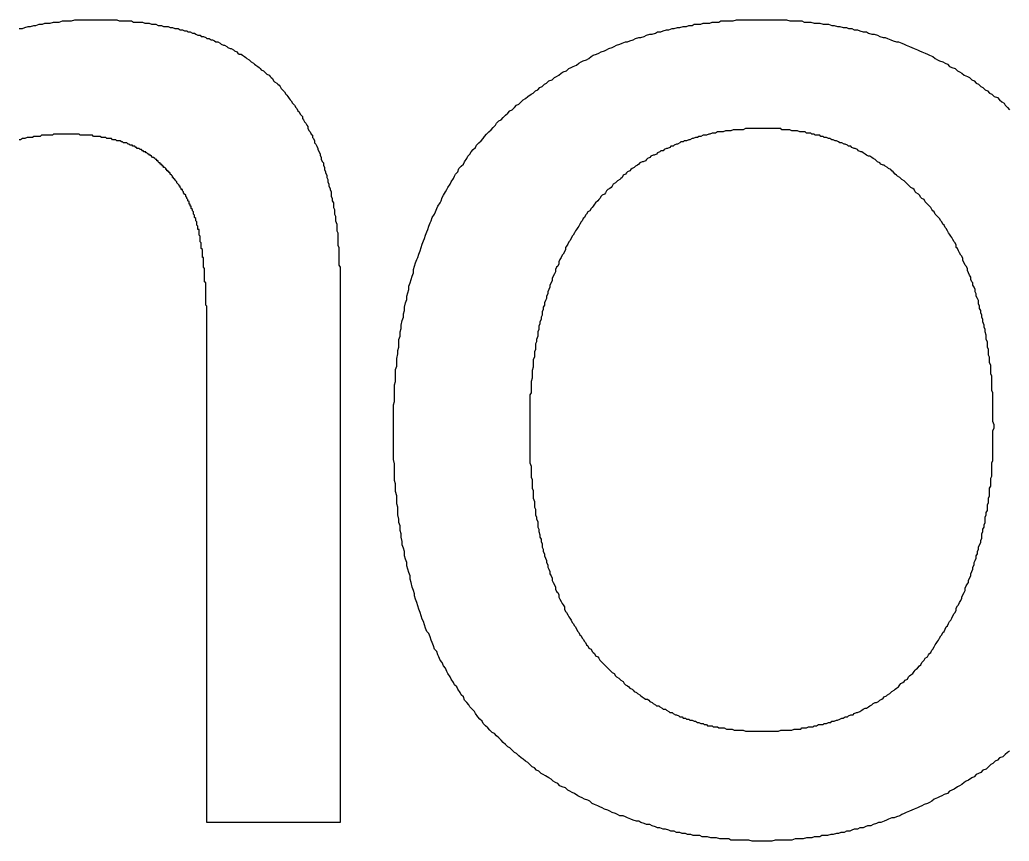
# Model space of a CAD drawing. Extents: x 6 to 282, y -60 to 50.
# Drawn here: x 122.49 to 168.27, y -59.9 to -21.88 of the extents above; entities that cross this region are included whole.
import ezdxf

# ---------------------------------------------------------------- set-up
doc = ezdxf.new("R2010")
doc.units = 0

msp = doc.modelspace()

# ---------------------------------------------------------------- linework, layer by layer
at = {"layer": 'Layer 0', "color": 1}
for points in [[(122.461891, -22.293818), (122.615997, -22.293818), (122.718735, -22.242449), (122.872841, -22.191082), (122.975578, -22.191082), (123.129684, -22.139713), (123.232414, -22.139713), (123.38652, -22.088345), (123.540627, -22.088345), (123.643364, -22.036976), (123.79747, -22.036976), (123.900208, -22.036976), (124.054306, -21.985609), (124.208412, -21.985609), (124.31115, -21.985609), (124.465256, -21.93424), (124.619362, -21.93424), (124.722099, -21.93424), (124.876198, -21.93424), (125.030304, -21.882872), (125.133041, -21.882872), (125.287148, -21.882872), (125.441254, -21.882872), (125.543991, -21.882872), (125.69809, -21.882872), (125.852196, -21.882872), (125.954933, -21.882872), (126.109039, -21.882872), (126.211777, -21.882872), (126.314514, -21.882872), (126.417252, -21.882872), (126.519981, -21.882872), (126.674088, -21.882872), (126.776825, -21.882872), (126.879562, -21.882872), (126.9823, -21.882872), (127.085037, -21.93424), (127.187775, -21.93424), (127.290512, -21.93424), (127.393242, -21.93424), (127.547348, -21.93424), (127.650085, -21.93424), (127.752823, -21.985609), (127.85556, -21.985609), (127.958298, -21.985609), (128.061035, -21.985609), (128.163773, -21.985609), (128.26651, -22.036976), (128.369247, -22.036976), (128.471985, -22.036976), (128.574722, -22.088345), (128.677444, -22.088345), (128.780182, -22.088345), (128.882919, -22.139713), (128.985657, -22.139713), (129.037033, -22.139713), (129.139771, -22.191082), (129.242508, -22.191082), (129.345245, -22.191082), (129.447968, -22.242449), (129.550705, -22.242449), (129.653442, -22.293818), (129.75618, -22.293818), (129.807556, -22.293818), (129.910294, -22.345186), (130.013031, -22.345186), (130.115768, -22.396555), (130.218506, -22.396555), (130.269867, -22.447922), (130.372604, -22.447922), (130.475342, -22.49929), (130.578079, -22.49929), (130.62944, -22.550659), (130.732178, -22.602028), (130.834915, -22.602028), (130.886292, -22.653395), (130.989029, -22.653395), (131.091751, -22.704763), (131.143127, -22.756132), (131.245865, -22.756132), (131.348602, -22.807501), (131.399963, -22.807501), (131.502701, -22.858868), (131.554077, -22.910236), (131.656815, -22.910236), (131.759552, -22.961605), (131.810913, -23.012974), (131.913651, -23.064342), (131.965012, -23.064342), (132.067749, -23.115709), (132.119125, -23.167078), (132.221863, -23.218447), (132.273224, -23.218447), (132.375961, -23.269815), (132.427338, -23.321182), (132.530075, -23.372551), (132.581436, -23.42392), (132.632813, -23.475288), (132.73555, -23.475288), (132.786911, -23.526655), (132.889648, -23.578024), (132.94101, -23.629393), (132.992386, -23.680761), (133.095123, -23.732128), (133.146484, -23.783497), (133.197861, -23.834866), (133.300598, -23.886234), (133.351959, -23.937601), (133.403336, -23.98897), (133.506073, -24.040339), (133.557434, -24.091707), (133.608795, -24.143074), (133.660172, -24.194443), (133.762909, -24.245811), (133.81427, -24.29718), (133.865646, -24.348547), (133.917007, -24.399916), (134.019745, -24.451284), (134.071121, -24.502653), (134.122482, -24.55402), (134.173859, -24.605389), (134.22522, -24.708126), (134.276596, -24.759493), (134.379333, -24.810862), (134.430695, -24.86223), (134.482056, -24.913599), (134.533432, -24.964966), (134.584793, -25.067703), (134.636169, -25.119072), (134.687531, -25.170439), (134.738907, -25.221807), (134.790268, -25.324545), (134.841644, -25.375912), (134.893005, -25.42728), (134.944382, -25.530018), (134.995743, -25.581385), (135.047119, -25.632753), (135.09848, -25.735491), (135.149857, -25.786858), (135.201218, -25.838226), (135.252594, -25.940964), (135.303955, -25.992331), (135.355316, -26.095068), (135.406693, -26.146437), (135.458054, -26.249172), (135.50943, -26.300541), (135.560791, -26.35191), (135.560791, -26.454645), (135.612167, -26.506014), (135.663528, -26.608751), (135.714905, -26.660118), (135.766266, -26.762856), (135.817642, -26.814224), (135.817642, -26.91696), (135.869003, -27.019697), (135.92038, -27.071064), (135.971741, -27.173801), (136.023117, -27.22517), (136.023117, -27.327906), (136.074478, -27.379274), (136.125839, -27.48201), (136.125839, -27.584747), (136.177216, -27.636116), (136.228577, -27.738852), (136.279953, -27.841589), (136.279953, -27.892956), (136.331314, -27.995693), (136.38269, -28.098429), (136.38269, -28.149797), (136.434052, -28.252535), (136.434052, -28.35527), (136.485428, -28.458008), (136.536789, -28.509375), (136.536789, -28.612112), (136.588165, -28.714848), (136.588165, -28.817585), (136.639526, -28.920321), (136.639526, -28.971689), (136.690903, -29.074427), (136.690903, -29.177162), (136.742264, -29.2799), (136.742264, -29.382635), (136.79364, -29.485373), (136.79364, -29.588108), (136.845001, -29.690845), (136.845001, -29.742214), (136.896378, -29.84495), (136.896378, -29.947687), (136.896378, -30.050423), (136.947739, -30.15316), (136.947739, -30.255896), (136.9991, -30.358633), (136.9991, -30.461369), (136.9991, -30.564106), (137.050476, -30.666842), (137.050476, -30.769579), (137.050476, -30.872314), (137.101837, -30.975052), (137.101837, -31.077787), (137.101837, -31.180525), (137.153214, -31.334629), (137.153214, -31.437365), (137.153214, -31.540102), (137.153214, -31.642838), (137.204575, -31.745575), (137.204575, -31.84831), (137.204575, -31.951048), (137.204575, -32.053783), (137.204575, -32.20789), (137.204575, -32.310627), (137.255951, -32.413361), (137.255951, -32.516098), (137.255951, -32.618835), (137.255951, -32.772938), (137.255951, -32.875675), (137.255951, -32.978413), (137.255951, -33.132519), (137.255951, -33.235252), (137.307312, -33.33799), (137.307312, -33.440727), (137.307312, -33.594833), (137.307312, -33.697567), (137.307312, -33.800304), (137.307312, -33.954411), (137.307312, -59.022114)], [(168.282364, -55.734543), (168.179626, -55.785912), (168.076889, -55.888649), (167.974152, -55.991386), (167.820053, -56.042755), (167.717316, -56.145493), (167.614578, -56.196857), (167.511841, -56.299595), (167.409103, -56.350964), (167.306366, -56.453701), (167.203629, -56.556438), (167.04953, -56.607803), (166.946793, -56.710541), (166.844055, -56.761909), (166.741318, -56.813278), (166.63858, -56.916016), (166.535843, -56.967384), (166.381744, -57.070118), (166.279007, -57.121487), (166.17627, -57.172855), (166.073532, -57.275593), (165.970795, -57.326962), (165.868057, -57.37833), (165.713959, -57.481064), (165.611221, -57.532433), (165.508484, -57.583801), (165.405746, -57.686539), (165.251648, -57.737907), (165.148911, -57.789276), (165.046173, -57.840641), (164.943436, -57.89201), (164.789322, -57.943378), (164.686584, -58.046116), (164.583847, -58.097485), (164.481125, -58.148853), (164.327011, -58.200222), (164.224274, -58.251587), (164.121536, -58.302956), (164.018799, -58.354324), (163.8647, -58.405693), (163.761963, -58.457062), (163.659225, -58.50843), (163.505127, -58.559799), (163.40239, -58.611168), (163.299652, -58.662533), (163.196915, -58.713902), (163.042801, -58.76527), (162.940063, -58.816639), (162.837326, -58.816639), (162.683228, -58.868008), (162.58049, -58.919376), (162.477753, -58.970745), (162.323654, -59.022114), (162.220917, -59.022114), (162.118179, -59.073479), (161.964081, -59.124847), (161.861343, -59.176216), (161.70723, -59.176216), (161.604492, -59.227585), (161.501755, -59.278954), (161.347656, -59.278954), (161.244919, -59.330322), (161.09082, -59.330322), (160.988083, -59.381691), (160.885345, -59.43306), (160.731232, -59.43306), (160.628494, -59.484428), (160.474396, -59.484428), (160.371658, -59.535793), (160.268921, -59.535793), (160.114822, -59.587162), (160.012085, -59.587162), (159.857971, -59.638531), (159.755234, -59.638531), (159.601135, -59.638531), (159.498398, -59.689899), (159.344299, -59.689899), (159.241562, -59.689899), (159.138824, -59.741268), (158.984711, -59.741268), (158.881973, -59.741268), (158.727875, -59.792637), (158.625137, -59.792637), (158.471039, -59.792637), (158.368301, -59.792637), (158.214188, -59.844006), (158.11145, -59.844006), (157.957352, -59.844006), (157.854614, -59.844006), (157.700516, -59.844006), (157.597778, -59.844006), (157.443665, -59.844006), (157.289566, -59.895374), (157.186829, -59.895374), (157.032715, -59.895374), (156.929993, -59.895374), (156.775879, -59.895374), (156.62178, -59.895374), (156.519043, -59.895374), (156.364929, -59.895374), (156.210831, -59.844006), (156.108093, -59.844006), (155.953995, -59.844006), (155.799881, -59.844006), (155.697144, -59.844006), (155.543045, -59.844006), (155.388931, -59.844006), (155.286209, -59.792637), (155.132095, -59.792637), (154.977997, -59.792637), (154.875259, -59.792637), (154.721146, -59.741268), (154.567047, -59.741268), (154.46431, -59.741268), (154.310211, -59.689899), (154.207474, -59.689899), (154.05336, -59.689899), (153.950623, -59.638531), (153.796524, -59.638531), (153.64241, -59.638531), (153.539688, -59.587162), (153.385574, -59.587162), (153.282837, -59.535793), (153.128738, -59.535793), (153.026001, -59.484428), (152.871887, -59.484428), (152.769165, -59.43306), (152.615051, -59.43306), (152.512314, -59.381691), (152.358215, -59.330322), (152.255478, -59.330322), (152.101364, -59.278954), (151.998627, -59.278954), (151.895905, -59.227585), (151.741791, -59.176216), (151.639053, -59.124847), (151.484955, -59.124847), (151.382217, -59.073479), (151.228104, -59.022114), (151.125366, -58.970745), (151.022644, -58.970745), (150.86853, -58.919376), (150.765793, -58.868008), (150.611694, -58.816639), (150.508957, -58.76527), (150.406219, -58.713902), (150.252121, -58.713902), (150.149384, -58.662533), (150.046646, -58.611168), (149.892532, -58.559799), (149.789795, -58.50843), (149.687057, -58.457062), (149.532959, -58.405693), (149.430222, -58.354324), (149.327484, -58.302956), (149.224747, -58.251587), (149.070648, -58.200222), (148.967911, -58.148853), (148.865173, -58.046116), (148.762436, -57.994747), (148.608337, -57.943378), (148.5056, -57.89201), (148.402863, -57.840641), (148.300125, -57.789276), (148.146011, -57.686539), (148.043274, -57.63517), (147.940536, -57.583801), (147.837799, -57.532433), (147.735077, -57.429695), (147.580963, -57.37833), (147.478226, -57.326962), (147.375488, -57.224224), (147.272751, -57.172855), (147.170013, -57.121487), (147.067276, -57.018749), (146.964539, -56.967384), (146.81044, -56.864647), (146.707703, -56.813278), (146.604965, -56.761909), (146.502228, -56.659172), (146.39949, -56.607803), (146.296753, -56.50507), (146.194016, -56.453701), (146.091293, -56.350964), (145.988556, -56.248226), (145.885818, -56.196857), (145.783081, -56.094124), (145.680344, -56.042755), (145.577606, -55.940018), (145.474869, -55.83728), (145.372131, -55.785912), (145.269394, -55.683178), (145.166656, -55.580441), (145.063919, -55.529072), (144.961182, -55.426334), (144.858444, -55.323597), (144.755707, -55.220863), (144.652969, -55.118126), (144.550232, -55.015388), (144.447495, -54.912651), (144.344772, -54.861286), (144.242035, -54.758549), (144.139297, -54.655811), (144.03656, -54.553074), (143.933823, -54.45034), (143.882446, -54.347603), (143.779709, -54.244865), (143.676971, -54.142128), (143.574249, -53.988026), (143.522873, -53.885288), (143.420135, -53.782551), (143.317398, -53.679813), (143.266037, -53.57708), (143.1633, -53.474342), (143.060562, -53.371605), (143.009186, -53.217503), (142.906448, -53.114765), (142.855087, -53.012028), (142.75235, -52.857922), (142.700989, -52.755188), (142.598251, -52.652451), (142.546875, -52.549713), (142.444138, -52.395607), (142.392776, -52.292873), (142.290039, -52.138767), (142.238663, -52.03603), (142.187302, -51.881927), (142.084564, -51.77919), (142.033188, -51.625084), (141.930466, -51.52235), (141.879089, -51.368244), (141.827728, -51.265507), (141.776352, -51.111404), (141.673615, -51.008667), (141.622253, -50.854561), (141.570877, -50.700459), (141.519516, -50.597721), (141.46814, -50.443615), (141.416779, -50.289513), (141.314041, -50.186775), (141.262665, -50.032669), (141.211304, -49.878567), (141.159927, -49.724461), (141.108566, -49.621723), (141.057205, -49.467621), (141.005829, -49.313515), (140.954468, -49.159409), (140.903091, -49.005306), (140.85173, -48.8512), (140.800354, -48.697094), (140.748993, -48.542992), (140.748993, -48.440254), (140.697617, -48.286148), (140.646255, -48.132046), (140.594879, -47.926571), (140.543518, -47.772469), (140.543518, -47.618362), (140.492142, -47.464256), (140.440781, -47.310154), (140.389404, -47.156048), (140.389404, -47.001942), (140.338043, -46.847839), (140.286667, -46.693733), (140.286667, -46.488262), (140.235306, -46.334156), (140.183945, -46.18005), (140.183945, -46.025948), (140.132568, -45.820473), (140.132568, -45.66637), (140.081207, -45.512264), (140.081207, -45.306789), (140.029831, -45.152687), (140.029831, -44.998581), (139.97847, -44.79311), (139.97847, -44.639004), (139.97847, -44.433533), (139.927094, -44.279427), (139.927094, -44.073952), (139.927094, -43.919849), (139.875732, -43.714375), (139.875732, -43.560272), (139.875732, -43.354797), (139.824356, -43.200695), (139.824356, -42.99522), (139.824356, -42.789749), (139.824356, -42.635643), (139.824356, -42.430168), (139.772995, -42.224697), (139.772995, -42.019222), (139.772995, -41.86512), (139.772995, -41.659645), (139.772995, -41.454174), (139.772995, -41.248699), (139.772995, -41.094597), (139.772995, -40.889122), (139.772995, -40.683651), (139.772995, -40.478176), (139.772995, -40.32407), (139.772995, -40.118599), (139.772995, -39.913124), (139.772995, -39.707653), (139.824356, -39.553547), (139.824356, -39.348076), (139.824356, -39.142601), (139.824356, -38.988499), (139.824356, -38.783024), (139.875732, -38.628918), (139.875732, -38.423447), (139.875732, -38.269341), (139.875732, -38.063869), (139.927094, -37.909763), (139.927094, -37.704292), (139.927094, -37.550186), (139.97847, -37.344715), (139.97847, -37.190609), (140.029831, -37.036503), (140.029831, -36.831032), (140.029831, -36.676926), (140.081207, -36.522823), (140.081207, -36.317348), (140.132568, -36.163242), (140.132568, -36.00914), (140.183945, -35.803665), (140.235306, -35.649563), (140.235306, -35.495457), (140.286667, -35.341351), (140.286667, -35.187248), (140.338043, -34.981773), (140.389404, -34.827671), (140.389404, -34.673565), (140.440781, -34.519459), (140.492142, -34.365356), (140.492142, -34.21125), (140.543518, -34.057144), (140.594879, -33.903042), (140.646255, -33.748936), (140.697617, -33.594833), (140.697617, -33.440727), (140.748993, -33.286621), (140.800354, -33.132519), (140.85173, -32.978413), (140.903091, -32.875675), (140.954468, -32.721573), (141.005829, -32.567467), (141.057205, -32.413361), (141.108566, -32.259258), (141.159927, -32.105152), (141.211304, -32.002415), (141.262665, -31.84831), (141.314041, -31.694206), (141.365402, -31.591471), (141.416779, -31.437365), (141.46814, -31.28326), (141.519516, -31.180525), (141.570877, -31.026419), (141.673615, -30.872314), (141.724991, -30.769579), (141.776352, -30.615473), (141.827728, -30.512737), (141.930466, -30.358633), (141.981827, -30.255896), (142.033188, -30.101791), (142.084564, -29.999054), (142.187302, -29.84495), (142.238663, -29.742214), (142.290039, -29.639477), (142.392776, -29.485373), (142.444138, -29.382635), (142.546875, -29.228531), (142.598251, -29.125793), (142.649612, -29.023058), (142.75235, -28.920321), (142.803711, -28.766216), (142.906448, -28.663481), (143.009186, -28.560743), (143.060562, -28.458008), (143.1633, -28.303902), (143.214661, -28.201166), (143.317398, -28.098429), (143.368774, -27.995693), (143.471512, -27.892956), (143.574249, -27.79022), (143.62561, -27.687483), (143.728348, -27.584747), (143.831085, -27.48201), (143.933823, -27.379274), (143.985184, -27.276537), (144.087921, -27.173801), (144.190659, -27.071064), (144.293396, -26.968328), (144.396133, -26.865591), (144.498871, -26.762856), (144.550232, -26.660118), (144.652969, -26.557383), (144.755707, -26.506014), (144.858444, -26.403278), (144.961182, -26.300541), (145.063919, -26.197803), (145.166656, -26.095068), (145.269394, -26.043699), (145.372131, -25.940964), (145.474869, -25.838226), (145.577606, -25.786858), (145.680344, -25.684122), (145.783081, -25.581385), (145.885818, -25.530018), (145.988556, -25.42728), (146.142654, -25.324545), (146.245392, -25.273176), (146.348129, -25.170439), (146.450867, -25.119072), (146.553604, -25.016335), (146.656342, -24.964966), (146.759079, -24.86223), (146.861816, -24.810862), (146.964539, -24.708126), (147.118652, -24.656757), (147.22139, -24.55402), (147.324127, -24.502653), (147.426865, -24.451284), (147.529602, -24.348547), (147.632339, -24.29718), (147.786438, -24.245811), (147.889175, -24.143074), (147.991913, -24.091707), (148.09465, -24.040339), (148.248749, -23.98897), (148.351486, -23.886234), (148.454224, -23.834866), (148.556961, -23.783497), (148.71106, -23.732128), (148.813797, -23.680761), (148.916534, -23.578024), (149.019272, -23.526655), (149.173386, -23.475288), (149.276123, -23.42392), (149.37886, -23.372551), (149.532959, -23.321182), (149.635696, -23.269815), (149.738434, -23.218447), (149.892532, -23.167078), (149.99527, -23.115709), (150.098007, -23.064342), (150.252121, -23.012974), (150.354843, -22.961605), (150.508957, -22.910236), (150.611694, -22.910236), (150.714432, -22.858868), (150.86853, -22.807501), (150.971268, -22.756132), (151.125366, -22.704763), (151.228104, -22.704763), (151.382217, -22.653395), (151.484955, -22.602028), (151.639053, -22.550659), (151.741791, -22.550659), (151.895905, -22.49929), (151.998627, -22.447922), (152.15274, -22.447922), (152.255478, -22.396555), (152.409576, -22.345186), (152.512314, -22.345186), (152.666428, -22.293818), (152.769165, -22.293818), (152.923264, -22.242449), (153.026001, -22.242449), (153.180099, -22.191082), (153.334213, -22.191082), (153.436951, -22.139713), (153.591049, -22.139713), (153.693787, -22.088345), (153.847885, -22.088345), (154.001999, -22.088345), (154.104736, -22.036976), (154.258835, -22.036976), (154.412949, -22.036976), (154.515671, -21.985609), (154.669785, -21.985609), (154.823883, -21.985609), (154.92662, -21.93424), (155.080734, -21.93424), (155.234833, -21.93424), (155.388931, -21.93424), (155.491669, -21.93424), (155.645782, -21.882872), (155.799881, -21.882872), (155.953995, -21.882872), (156.056732, -21.882872), (156.210831, -21.882872), (156.364929, -21.882872), (156.519043, -21.882872), (156.62178, -21.882872), (156.775879, -21.882872)], [(156.775879, -21.882872), (156.775879, -21.882872), (156.929993, -21.882872), (157.084091, -21.882872), (157.23819, -21.882872), (157.392303, -21.882872), (157.495041, -21.882872), (157.649139, -21.882872), (157.803253, -21.882872), (157.957352, -21.882872), (158.11145, -21.93424), (158.214188, -21.93424), (158.368301, -21.93424), (158.5224, -21.93424), (158.676498, -21.93424), (158.779236, -21.985609), (158.93335, -21.985609), (159.087448, -21.985609), (159.241562, -22.036976), (159.344299, -22.036976), (159.498398, -22.036976), (159.652496, -22.088345), (159.755234, -22.088345), (159.909348, -22.088345), (160.063446, -22.139713), (160.166183, -22.139713), (160.320282, -22.191082), (160.423019, -22.191082), (160.577133, -22.242449), (160.731232, -22.242449), (160.833969, -22.293818), (160.988083, -22.293818), (161.09082, -22.345186), (161.244919, -22.345186), (161.347656, -22.396555), (161.501755, -22.447922), (161.655869, -22.447922), (161.758606, -22.49929), (161.912704, -22.550659), (162.015442, -22.550659), (162.16954, -22.602028), (162.272278, -22.653395), (162.426392, -22.704763), (162.529129, -22.704763), (162.631866, -22.756132), (162.785965, -22.807501), (162.888702, -22.858868), (163.042801, -22.910236), (163.145538, -22.910236), (163.299652, -22.961605), (163.40239, -23.012974), (163.505127, -23.064342), (163.659225, -23.115709), (163.761963, -23.167078), (163.8647, -23.218447), (164.018799, -23.269815), (164.121536, -23.321182), (164.224274, -23.372551), (164.378387, -23.42392), (164.481125, -23.475288), (164.583847, -23.526655), (164.737961, -23.578024), (164.840698, -23.680761), (164.943436, -23.732128), (165.046173, -23.783497), (165.200272, -23.834866), (165.303009, -23.886234), (165.405746, -23.937601), (165.508484, -24.040339), (165.611221, -24.091707), (165.76532, -24.143074), (165.868057, -24.245811), (165.970795, -24.29718), (166.073532, -24.348547), (166.17627, -24.451284), (166.330368, -24.502653), (166.433105, -24.55402), (166.535843, -24.656757), (166.63858, -24.708126), (166.741318, -24.810862), (166.844055, -24.86223), (166.946793, -24.964966), (167.04953, -25.016335), (167.152267, -25.119072), (167.255005, -25.170439), (167.357742, -25.273176), (167.46048, -25.324545), (167.563217, -25.42728), (167.717316, -25.478649), (167.820053, -25.581385), (167.922791, -25.684122), (168.025528, -25.735491), (168.076889, -25.838226), (168.179626, -25.940964), (168.282364, -26.043699)], [(156.775879, -54.809917), (156.775879, -54.809917), (156.878616, -54.809917), (156.981354, -54.809917), (157.084091, -54.809917), (157.186829, -54.809917), (157.289566, -54.809917), (157.392303, -54.809917), (157.495041, -54.809917), (157.597778, -54.809917), (157.700516, -54.758549), (157.803253, -54.758549), (157.905975, -54.758549), (158.008713, -54.758549), (158.11145, -54.758549), (158.214188, -54.758549), (158.316925, -54.70718), (158.419662, -54.70718), (158.5224, -54.70718), (158.625137, -54.70718), (158.676498, -54.655811), (158.779236, -54.655811), (158.881973, -54.655811), (158.984711, -54.604443), (159.087448, -54.604443), (159.190186, -54.604443), (159.241562, -54.553074), (159.344299, -54.553074), (159.447037, -54.501705), (159.549759, -54.501705), (159.652496, -54.501705), (159.703873, -54.45034), (159.80661, -54.45034), (159.909348, -54.398972), (160.012085, -54.398972), (160.063446, -54.347603), (160.166183, -54.347603), (160.268921, -54.296234), (160.320282, -54.296234), (160.423019, -54.244865), (160.525757, -54.193497), (160.577133, -54.193497), (160.679871, -54.142128), (160.782608, -54.142128), (160.833969, -54.090759), (160.936707, -54.039394), (161.039444, -54.039394), (161.09082, -53.988026), (161.193542, -53.936657), (161.244919, -53.936657), (161.347656, -53.885288), (161.450394, -53.83392), (161.501755, -53.782551), (161.604492, -53.731182), (161.655869, -53.731182), (161.758606, -53.679813), (161.809967, -53.628448), (161.912704, -53.57708), (161.964081, -53.525711), (162.066803, -53.474342), (162.118179, -53.474342), (162.220917, -53.422974), (162.272278, -53.371605), (162.375015, -53.320236), (162.426392, -53.268867), (162.477753, -53.217503), (162.58049, -53.166134), (162.631866, -53.114765), (162.734604, -53.063396), (162.785965, -53.012028), (162.837326, -52.960659), (162.940063, -52.90929), (162.99144, -52.857922), (163.042801, -52.806557), (163.145538, -52.755188), (163.196915, -52.652451), (163.248276, -52.601082), (163.351013, -52.549713), (163.40239, -52.498344), (163.453751, -52.446976), (163.556488, -52.395607), (163.607864, -52.292873), (163.659225, -52.241505), (163.710587, -52.190136), (163.813324, -52.138767), (163.8647, -52.03603), (163.916061, -51.984661), (163.967438, -51.933296), (164.018799, -51.881927), (164.121536, -51.77919), (164.172913, -51.727821), (164.224274, -51.625084), (164.27565, -51.573715), (164.327011, -51.52235), (164.378387, -51.419613), (164.481125, -51.368244), (164.532486, -51.265507), (164.583847, -51.214138), (164.635223, -51.162769), (164.686584, -51.060036), (164.737961, -51.008667), (164.789322, -50.90593), (164.840698, -50.803192), (164.892059, -50.751823), (164.943436, -50.64909), (164.994797, -50.597721), (165.046173, -50.494984), (165.097534, -50.392246), (165.148911, -50.340878), (165.200272, -50.238144), (165.251648, -50.186775), (165.303009, -50.084038), (165.35437, -49.9813), (165.405746, -49.929932), (165.457108, -49.827198), (165.508484, -49.724461), (165.559845, -49.673092), (165.611221, -49.570354), (165.662582, -49.467621), (165.713959, -49.364883), (165.76532, -49.313515), (165.816696, -49.210777), (165.816696, -49.10804), (165.868057, -49.005306), (165.919434, -48.953938), (165.970795, -48.8512), (166.022171, -48.748463), (166.073532, -48.645725), (166.073532, -48.59436), (166.124908, -48.491623), (166.17627, -48.388885), (166.227631, -48.286148), (166.227631, -48.183414), (166.279007, -48.080677), (166.330368, -47.97794), (166.381744, -47.926571), (166.381744, -47.823833), (166.433105, -47.7211), (166.484482, -47.618362), (166.484482, -47.515625), (166.535843, -47.412888), (166.587219, -47.310154), (166.587219, -47.207417), (166.63858, -47.104679), (166.63858, -47.001942), (166.689957, -46.899208), (166.741318, -46.796471), (166.741318, -46.693733), (166.792694, -46.590996), (166.792694, -46.488262), (166.844055, -46.385525), (166.844055, -46.282787), (166.895432, -46.18005), (166.946793, -46.077316), (166.946793, -45.974579), (166.998154, -45.871841), (166.998154, -45.769104), (166.998154, -45.66637), (167.04953, -45.563633), (167.04953, -45.460896), (167.100891, -45.358158), (167.100891, -45.255424), (167.152267, -45.152687), (167.152267, -44.998581), (167.152267, -44.895844), (167.203629, -44.79311), (167.203629, -44.690372), (167.255005, -44.587635), (167.255005, -44.484898), (167.255005, -44.330795), (167.306366, -44.228058), (167.306366, -44.12532), (167.306366, -44.022587), (167.357742, -43.919849), (167.357742, -43.765743), (167.357742, -43.663006), (167.357742, -43.560272), (167.409103, -43.457535), (167.409103, -43.303429), (167.409103, -43.200695), (167.409103, -43.097958), (167.46048, -42.99522), (167.46048, -42.841114), (167.46048, -42.73838), (167.46048, -42.635643), (167.46048, -42.481537), (167.46048, -42.378799), (167.511841, -42.276066), (167.511841, -42.12196), (167.511841, -42.019222), (167.511841, -41.86512), (167.511841, -41.762383), (167.511841, -41.659645), (167.511841, -41.505543), (167.511841, -41.402805), (167.511841, -41.248699), (167.511841, -41.145962), (167.511841, -40.991859), (167.511841, -40.889122), (167.563217, -40.786385), (167.563217, -40.632282), (167.511841, -40.478176), (167.511841, -40.375439), (167.511841, -40.221336), (167.511841, -40.06723), (167.511841, -39.964493), (167.511841, -39.81039), (167.511841, -39.656284), (167.511841, -39.553547), (167.511841, -39.399445), (167.511841, -39.296707), (167.511841, -39.142601), (167.46048, -39.039864), (167.46048, -38.885761), (167.46048, -38.783024), (167.46048, -38.628918), (167.46048, -38.526184), (167.46048, -38.372078), (167.409103, -38.269341), (167.409103, -38.115238), (167.409103, -38.012501), (167.409103, -37.858395), (167.357742, -37.755661), (167.357742, -37.652924), (167.357742, -37.498817), (167.306366, -37.39608), (167.306366, -37.293346), (167.306366, -37.13924), (167.255005, -37.036503), (167.255005, -36.933769), (167.255005, -36.779663), (167.203629, -36.676926), (167.203629, -36.574188), (167.203629, -36.471455), (167.152267, -36.317348), (167.152267, -36.214611), (167.100891, -36.111874), (167.100891, -36.00914), (167.04953, -35.855034), (167.04953, -35.752296), (166.998154, -35.649563), (166.998154, -35.546825), (166.946793, -35.444088), (166.946793, -35.341351), (166.895432, -35.238617), (166.895432, -35.13588), (166.844055, -35.033142), (166.844055, -34.879036), (166.792694, -34.776302), (166.741318, -34.673565), (166.741318, -34.570827), (166.689957, -34.46809), (166.689957, -34.365356), (166.63858, -34.262619), (166.587219, -34.159882), (166.587219, -34.057144), (166.535843, -34.005779), (166.484482, -33.903042), (166.484482, -33.800304), (166.433105, -33.697567), (166.381744, -33.594833), (166.330368, -33.492096), (166.330368, -33.389359), (166.279007, -33.286621), (166.227631, -33.235252), (166.17627, -33.132519), (166.124908, -33.029781), (166.124908, -32.927044), (166.073532, -32.824306), (166.022171, -32.772938), (165.970795, -32.670204), (165.919434, -32.567467), (165.868057, -32.464729), (165.816696, -32.413361), (165.816696, -32.310627), (165.76532, -32.20789), (165.713959, -32.156521), (165.662582, -32.053783), (165.611221, -31.951048), (165.559845, -31.899679), (165.508484, -31.796944), (165.457108, -31.745575), (165.405746, -31.642838), (165.35437, -31.540102), (165.303009, -31.488733), (165.251648, -31.385998), (165.200272, -31.334629), (165.148911, -31.231892), (165.097534, -31.180525), (165.046173, -31.077787), (164.994797, -31.026419), (164.892059, -30.923683), (164.840698, -30.872314), (164.789322, -30.769579), (164.737961, -30.71821), (164.686584, -30.666842), (164.635223, -30.564106), (164.583847, -30.512737), (164.481125, -30.41), (164.429749, -30.358633), (164.378387, -30.307264), (164.327011, -30.204527), (164.224274, -30.15316), (164.172913, -30.101791), (164.121536, -29.999054), (164.070175, -29.947687), (163.967438, -29.896318), (163.916061, -29.84495), (163.8647, -29.742214), (163.813324, -29.690845), (163.710587, -29.639477), (163.659225, -29.588108), (163.607864, -29.536739), (163.505127, -29.434004), (163.453751, -29.382635), (163.40239, -29.331266), (163.299652, -29.2799), (163.248276, -29.228531), (163.196915, -29.177162), (163.094177, -29.125793), (163.042801, -29.074427), (162.99144, -29.023058), (162.888702, -28.920321), (162.837326, -28.868954), (162.785965, -28.817585), (162.683228, -28.766216), (162.631866, -28.714848), (162.529129, -28.663481), (162.477753, -28.612112), (162.426392, -28.612112), (162.323654, -28.560743), (162.272278, -28.509375), (162.16954, -28.458008), (162.118179, -28.406639), (162.066803, -28.35527), (161.964081, -28.303902), (161.912704, -28.252535), (161.809967, -28.201166), (161.758606, -28.201166), (161.655869, -28.149797), (161.604492, -28.098429), (161.501755, -28.047062), (161.450394, -27.995693), (161.399017, -27.995693), (161.29628, -27.944324), (161.244919, -27.892956), (161.142181, -27.841589), (161.09082, -27.841589), (160.988083, -27.79022), (160.936707, -27.738852), (160.833969, -27.738852), (160.782608, -27.687483), (160.679871, -27.636116), (160.628494, -27.636116), (160.525757, -27.584747), (160.423019, -27.584747), (160.371658, -27.533379), (160.268921, -27.48201), (160.21756, -27.48201), (160.114822, -27.430643), (160.063446, -27.430643), (159.960709, -27.379274), (159.909348, -27.379274), (159.80661, -27.327906), (159.703873, -27.327906), (159.652496, -27.276537), (159.549759, -27.276537), (159.498398, -27.22517), (159.39566, -27.22517), (159.292923, -27.22517), (159.241562, -27.173801), (159.138824, -27.173801), (159.087448, -27.122433), (158.984711, -27.122433), (158.881973, -27.122433), (158.830612, -27.071064), (158.727875, -27.071064), (158.625137, -27.071064), (158.573776, -27.071064), (158.471039, -27.019697), (158.368301, -27.019697), (158.316925, -27.019697), (158.214188, -27.019697), (158.11145, -26.968328), (158.060089, -26.968328), (157.957352, -26.968328), (157.854614, -26.968328), (157.751877, -26.968328), (157.700516, -26.91696), (157.597778, -26.91696), (157.495041, -26.91696), (157.443665, -26.91696), (157.340927, -26.91696), (157.23819, -26.91696), (157.135452, -26.91696), (157.084091, -26.91696), (156.981354, -26.91696), (156.878616, -26.91696), (156.775879, -26.91696), (156.673141, -26.91696), (156.570404, -26.91696), (156.519043, -26.91696), (156.416306, -26.91696), (156.313568, -26.91696), (156.210831, -26.91696), (156.108093, -26.91696), (156.056732, -26.91696), (155.953995, -26.968328), (155.851257, -26.968328), (155.74852, -26.968328), (155.645782, -26.968328), (155.594406, -26.968328), (155.491669, -26.968328), (155.388931, -27.019697), (155.286209, -27.019697), (155.234833, -27.019697), (155.132095, -27.019697), (155.029358, -27.071064), (154.92662, -27.071064), (154.875259, -27.071064), (154.772522, -27.071064), (154.669785, -27.122433), (154.618408, -27.122433), (154.515671, -27.122433), (154.412949, -27.173801), (154.361572, -27.173801), (154.258835, -27.22517), (154.156097, -27.22517), (154.104736, -27.22517), (154.001999, -27.276537), (153.899261, -27.276537), (153.847885, -27.327906), (153.745148, -27.327906), (153.64241, -27.379274), (153.591049, -27.379274), (153.488312, -27.430643), (153.436951, -27.430643), (153.334213, -27.48201), (153.231476, -27.48201), (153.180099, -27.533379), (153.077362, -27.533379), (153.026001, -27.584747), (152.923264, -27.636116), (152.871887, -27.636116), (152.769165, -27.687483), (152.717789, -27.738852), (152.615051, -27.738852), (152.56369, -27.79022), (152.460953, -27.841589), (152.409576, -27.841589), (152.306839, -27.892956), (152.255478, -27.944324), (152.15274, -27.944324), (152.101364, -27.995693), (151.998627, -28.047062), (151.947266, -28.098429), (151.844528, -28.149797), (151.793167, -28.149797), (151.69043, -28.201166), (151.639053, -28.252535), (151.536316, -28.303902), (151.484955, -28.35527), (151.433578, -28.406639), (151.330841, -28.458008), (151.27948, -28.458008), (151.176743, -28.509375), (151.125366, -28.560743), (151.074005, -28.612112), (150.971268, -28.663481), (150.919907, -28.714848), (150.817169, -28.766216), (150.765793, -28.817585), (150.714432, -28.868954), (150.611694, -28.920321), (150.560318, -28.971689), (150.508957, -29.023058), (150.406219, -29.074427), (150.354843, -29.177162), (150.303482, -29.228531), (150.252121, -29.2799), (150.149384, -29.331266), (150.098007, -29.382635), (150.046646, -29.434004), (149.943909, -29.485373), (149.892532, -29.588108), (149.841171, -29.639477), (149.789795, -29.690845), (149.687057, -29.742214), (149.635696, -29.793581), (149.58432, -29.896318), (149.532959, -29.947687), (149.430222, -29.999054), (149.37886, -30.050423), (149.327484, -30.15316), (149.276123, -30.204527), (149.224747, -30.255896), (149.122009, -30.358633), (149.070648, -30.41), (149.019272, -30.512737), (148.967911, -30.564106), (148.916534, -30.615473), (148.865173, -30.71821), (148.762436, -30.769579), (148.71106, -30.872314), (148.659698, -30.923683), (148.608337, -31.026419), (148.556961, -31.077787), (148.5056, -31.180525), (148.454224, -31.231892), (148.402863, -31.334629), (148.351486, -31.437365), (148.300125, -31.488733), (148.248749, -31.591471), (148.197388, -31.642838), (148.146011, -31.745575), (148.09465, -31.84831), (148.043274, -31.899679), (147.991913, -32.002415), (147.940536, -32.105152), (147.889175, -32.156521), (147.837799, -32.259258), (147.786438, -32.361992), (147.735077, -32.413361), (147.735077, -32.516098), (147.683701, -32.618835), (147.632339, -32.721573), (147.580963, -32.772938), (147.529602, -32.875675), (147.478226, -32.978413), (147.426865, -33.08115), (147.426865, -33.183887), (147.375488, -33.286621), (147.324127, -33.33799), (147.272751, -33.440727), (147.272751, -33.543465), (147.22139, -33.646198), (147.170013, -33.748936), (147.118652, -33.851673), (147.118652, -33.954411), (147.067276, -34.057144), (147.015915, -34.159882), (147.015915, -34.262619), (146.964539, -34.365356), (146.913177, -34.46809), (146.913177, -34.570827), (146.861816, -34.673565), (146.861816, -34.776302), (146.81044, -34.879036), (146.759079, -34.981773), (146.759079, -35.084511), (146.707703, -35.187248), (146.707703, -35.289982), (146.656342, -35.392719), (146.656342, -35.546825), (146.604965, -35.649563), (146.604965, -35.752296), (146.553604, -35.855034), (146.553604, -35.957771), (146.502228, -36.060509), (146.502228, -36.214611), (146.450867, -36.317348), (146.450867, -36.420086), (146.450867, -36.522823), (146.39949, -36.676926), (146.39949, -36.779663), (146.348129, -36.882401), (146.348129, -36.985134), (146.348129, -37.13924), (146.296753, -37.241978), (146.296753, -37.344715), (146.296753, -37.498817), (146.245392, -37.601555), (146.245392, -37.755661), (146.245392, -37.858395), (146.245392, -37.961132), (146.194016, -38.115238), (146.194016, -38.217972), (146.194016, -38.372078), (146.194016, -38.474815), (146.142654, -38.628918), (146.142654, -38.731655), (146.142654, -38.885761), (146.142654, -38.988499), (146.142654, -39.142601), (146.091293, -39.245338), (146.091293, -39.399445), (146.091293, -39.502178), (146.091293, -39.656284), (146.091293, -39.81039), (146.091293, -39.913124), (146.091293, -40.06723), (146.091293, -40.169968), (146.091293, -40.32407), (146.091293, -40.478176), (146.091293, -40.580914), (146.091293, -40.735016), (146.091293, -40.889122), (146.091293, -41.043228), (146.091293, -41.145962), (146.091293, -41.300068), (146.091293, -41.454174), (146.091293, -41.556908), (146.091293, -41.711014), (146.091293, -41.86512), (146.091293, -41.967854), (146.091293, -42.12196), (146.091293, -42.224697), (146.091293, -42.378799), (146.142654, -42.532906), (146.142654, -42.635643), (146.142654, -42.789749), (146.142654, -42.892483), (146.142654, -43.046589), (146.194016, -43.149326), (146.194016, -43.303429), (146.194016, -43.406166), (146.194016, -43.560272), (146.245392, -43.663006), (146.245392, -43.817112), (146.245392, -43.919849), (146.245392, -44.022587), (146.296753, -44.176689), (146.296753, -44.279427), (146.296753, -44.433533), (146.348129, -44.536266), (146.348129, -44.639004), (146.348129, -44.79311), (146.39949, -44.895844), (146.39949, -44.998581), (146.450867, -45.101318), (146.450867, -45.255424), (146.450867, -45.358158), (146.502228, -45.460896), (146.502228, -45.563633), (146.553604, -45.717735), (146.553604, -45.820473), (146.604965, -45.92321), (146.604965, -46.025948), (146.656342, -46.128685), (146.656342, -46.282787), (146.707703, -46.385525), (146.707703, -46.488262), (146.759079, -46.590996), (146.759079, -46.693733), (146.81044, -46.796471), (146.861816, -46.899208), (146.861816, -47.001942), (146.913177, -47.104679), (146.913177, -47.207417), (146.964539, -47.310154), (147.015915, -47.412888), (147.015915, -47.515625), (147.067276, -47.618362), (147.118652, -47.7211), (147.118652, -47.823833), (147.170013, -47.926571), (147.22139, -48.029308), (147.272751, -48.132046), (147.272751, -48.234779), (147.324127, -48.337517), (147.375488, -48.388885), (147.426865, -48.491623), (147.426865, -48.59436), (147.478226, -48.697094), (147.529602, -48.799831), (147.580963, -48.902569), (147.632339, -48.953938), (147.683701, -49.056671), (147.683701, -49.159409), (147.735077, -49.262146), (147.786438, -49.313515), (147.837799, -49.416252), (147.889175, -49.518986), (147.940536, -49.570354), (147.991913, -49.673092), (148.043274, -49.775829), (148.09465, -49.827198), (148.146011, -49.929932), (148.197388, -49.9813), (148.248749, -50.084038), (148.300125, -50.186775), (148.351486, -50.238144), (148.402863, -50.340878), (148.454224, -50.392246), (148.5056, -50.494984), (148.556961, -50.546352), (148.608337, -50.64909), (148.659698, -50.700459), (148.71106, -50.803192), (148.762436, -50.854561), (148.813797, -50.957298), (148.916534, -51.008667), (148.967911, -51.111404), (149.019272, -51.162769), (149.070648, -51.214138), (149.122009, -51.316875), (149.224747, -51.368244), (149.276123, -51.419613), (149.327484, -51.52235), (149.37886, -51.573715), (149.430222, -51.625084), (149.532959, -51.727821), (149.58432, -51.77919), (149.635696, -51.830559), (149.738434, -51.933296), (149.789795, -51.984661), (149.841171, -52.03603), (149.892532, -52.087399), (149.99527, -52.138767), (150.046646, -52.241505), (150.098007, -52.292873), (150.200745, -52.344242), (150.252121, -52.395607), (150.303482, -52.446976), (150.406219, -52.498344), (150.457581, -52.601082), (150.508957, -52.652451), (150.611694, -52.703819), (150.663055, -52.755188), (150.714432, -52.806557), (150.817169, -52.857922), (150.86853, -52.90929), (150.919907, -52.960659), (151.022644, -53.012028), (151.074005, -53.063396), (151.176743, -53.114765), (151.228104, -53.166134), (151.27948, -53.217503), (151.382217, -53.268867), (151.433578, -53.320236), (151.536316, -53.320236), (151.587692, -53.371605), (151.639053, -53.422974), (151.741791, -53.474342), (151.793167, -53.525711), (151.895905, -53.57708), (151.947266, -53.628448), (152.050003, -53.628448), (152.101364, -53.679813), (152.204102, -53.731182), (152.255478, -53.782551), (152.358215, -53.782551), (152.409576, -53.83392), (152.512314, -53.885288), (152.56369, -53.936657), (152.666428, -53.936657), (152.717789, -53.988026), (152.820526, -54.039394), (152.871887, -54.039394), (152.974625, -54.090759), (153.026001, -54.142128), (153.128738, -54.142128), (153.180099, -54.193497), (153.282837, -54.193497), (153.334213, -54.244865), (153.436951, -54.244865), (153.488312, -54.296234), (153.591049, -54.296234), (153.693787, -54.347603), (153.745148, -54.347603), (153.847885, -54.398972), (153.899261, -54.398972), (154.001999, -54.45034), (154.104736, -54.45034), (154.156097, -54.501705), (154.258835, -54.501705), (154.310211, -54.553074), (154.412949, -54.553074), (154.515671, -54.553074), (154.567047, -54.604443), (154.669785, -54.604443), (154.772522, -54.604443), (154.823883, -54.655811), (154.92662, -54.655811), (155.029358, -54.655811), (155.080734, -54.655811), (155.183472, -54.70718), (155.286209, -54.70718), (155.33757, -54.70718), (155.440308, -54.70718), (155.543045, -54.758549), (155.594406, -54.758549), (155.697144, -54.758549), (155.799881, -54.758549), (155.902618, -54.758549), (155.953995, -54.758549), (156.056732, -54.809917), (156.159454, -54.809917), (156.262192, -54.809917), (156.313568, -54.809917), (156.416306, -54.809917), (156.519043, -54.809917), (156.62178, -54.809917), (156.673141, -54.809917), (156.775879, -54.809917)], [(137.307312, -59.022114), (137.307312, -59.022114), (131.143127, -59.022114), (131.143127, -36.060509), (131.143127, -36.00914), (131.143127, -35.957771), (131.143127, -35.906403), (131.143127, -35.906403), (131.143127, -35.855034), (131.143127, -35.803665), (131.143127, -35.752296), (131.143127, -35.700928), (131.143127, -35.649563), (131.143127, -35.598194), (131.143127, -35.546825), (131.143127, -35.495457), (131.143127, -35.444088), (131.143127, -35.392719), (131.143127, -35.341351), (131.143127, -35.289982), (131.143127, -35.238617), (131.143127, -35.187248), (131.143127, -35.13588), (131.091751, -35.084511), (131.091751, -35.033142), (131.091751, -34.981773), (131.091751, -34.981773), (131.091751, -34.930405), (131.091751, -34.879036), (131.091751, -34.827671), (131.091751, -34.776302), (131.091751, -34.724934), (131.091751, -34.673565), (131.091751, -34.622196), (131.091751, -34.570827), (131.091751, -34.519459), (131.091751, -34.46809), (131.091751, -34.46809), (131.091751, -34.416725), (131.091751, -34.365356), (131.091751, -34.313988), (131.091751, -34.262619), (131.091751, -34.21125), (131.091751, -34.159882), (131.091751, -34.108513), (131.091751, -34.108513), (131.091751, -34.057144), (131.04039, -34.005779), (131.04039, -33.954411), (131.04039, -33.903042), (131.04039, -33.851673), (131.04039, -33.800304), (131.04039, -33.800304), (131.04039, -33.748936), (131.04039, -33.697567), (131.04039, -33.646198), (131.04039, -33.594833), (131.04039, -33.543465), (131.04039, -33.543465), (131.04039, -33.492096), (131.04039, -33.440727), (131.04039, -33.389359), (130.989029, -33.33799), (130.989029, -33.286621), (130.989029, -33.286621), (130.989029, -33.235252), (130.989029, -33.183887), (130.989029, -33.132519), (130.989029, -33.08115), (130.989029, -33.08115), (130.989029, -33.029781), (130.989029, -32.978413), (130.989029, -32.927044), (130.989029, -32.875675), (130.937653, -32.875675), (130.937653, -32.824306), (130.937653, -32.772938), (130.937653, -32.721573), (130.937653, -32.721573), (130.937653, -32.670204), (130.937653, -32.618835), (130.937653, -32.567467), (130.937653, -32.516098), (130.937653, -32.516098), (130.886292, -32.464729), (130.886292, -32.413361), (130.886292, -32.361992), (130.886292, -32.361992), (130.886292, -32.310627), (130.886292, -32.259258), (130.886292, -32.20789), (130.886292, -32.20789), (130.834915, -32.156521), (130.834915, -32.105152), (130.834915, -32.105152), (130.834915, -32.053783), (130.834915, -32.002415), (130.834915, -31.951048), (130.834915, -31.951048), (130.834915, -31.899679), (130.783554, -31.84831), (130.783554, -31.84831), (130.783554, -31.796944), (130.783554, -31.745575), (130.783554, -31.694206), (130.783554, -31.694206), (130.783554, -31.642838), (130.783554, -31.591471), (130.732178, -31.591471), (130.732178, -31.540102), (130.732178, -31.488733), (130.732178, -31.437365), (130.732178, -31.437365), (130.680817, -31.385998), (130.680817, -31.334629), (130.680817, -31.334629), (130.680817, -31.28326), (130.680817, -31.231892), (130.680817, -31.231892), (130.62944, -31.180525), (130.62944, -31.129156), (130.62944, -31.129156), (130.62944, -31.077787), (130.578079, -31.026419), (130.578079, -31.026419), (130.578079, -30.975052), (130.578079, -30.923683), (130.578079, -30.923683), (130.526703, -30.872314), (130.526703, -30.820946), (130.526703, -30.820946), (130.526703, -30.769579), (130.475342, -30.71821), (130.475342, -30.71821), (130.475342, -30.666842), (130.423965, -30.615473), (130.423965, -30.615473), (130.423965, -30.564106), (130.423965, -30.512737), (130.372604, -30.512737), (130.372604, -30.461369), (130.372604, -30.41), (130.321228, -30.41), (130.321228, -30.358633), (130.321228, -30.307264), (130.321228, -30.307264), (130.269867, -30.255896), (130.269867, -30.204527), (130.269867, -30.204527), (130.218506, -30.15316), (130.218506, -30.15316), (130.218506, -30.101791), (130.16713, -30.050423), (130.16713, -30.050423), (130.16713, -29.999054), (130.115768, -29.947687), (130.115768, -29.947687), (130.064392, -29.896318), (130.064392, -29.896318), (130.064392, -29.84495), (130.013031, -29.793581), (130.013031, -29.793581), (130.013031, -29.742214), (129.961655, -29.742214), (129.961655, -29.690845), (129.910294, -29.639477), (129.910294, -29.639477), (129.910294, -29.588108), (129.858917, -29.588108), (129.858917, -29.536739), (129.807556, -29.485373), (129.807556, -29.485373), (129.75618, -29.434004), (129.75618, -29.434004), (129.75618, -29.382635), (129.704819, -29.331266), (129.704819, -29.331266), (129.653442, -29.2799), (129.653442, -29.2799), (129.602081, -29.228531), (129.602081, -29.177162), (129.550705, -29.177162), (129.550705, -29.125793), (129.550705, -29.125793), (129.499344, -29.074427), (129.499344, -29.074427), (129.447968, -29.023058), (129.447968, -28.971689), (129.396606, -28.971689), (129.396606, -28.920321), (129.345245, -28.920321), (129.345245, -28.868954), (129.293869, -28.868954), (129.293869, -28.817585), (129.242508, -28.817585), (129.242508, -28.766216), (129.191132, -28.714848), (129.139771, -28.714848), (129.139771, -28.663481), (129.088394, -28.663481), (129.088394, -28.612112), (129.037033, -28.612112), (129.037033, -28.560743), (128.985657, -28.560743), (128.985657, -28.509375), (128.934296, -28.509375), (128.882919, -28.458008), (128.882919, -28.406639), (128.831558, -28.406639), (128.831558, -28.35527), (128.780182, -28.35527), (128.728821, -28.303902), (128.728821, -28.303902), (128.677444, -28.252535), (128.626083, -28.252535), (128.626083, -28.252535), (128.574722, -28.201166), (128.574722, -28.201166), (128.523346, -28.149797), (128.471985, -28.149797), (128.471985, -28.098429), (128.420609, -28.098429), (128.369247, -28.047062), (128.317871, -28.047062), (128.317871, -27.995693), (128.26651, -27.995693), (128.215134, -27.995693), (128.215134, -27.944324), (128.163773, -27.944324), (128.112396, -27.892956), (128.061035, -27.892956), (128.061035, -27.892956), (128.009659, -27.841589), (127.958298, -27.841589), (127.906929, -27.841589), (127.906929, -27.79022), (127.85556, -27.79022), (127.804192, -27.738852), (127.752823, -27.738852), (127.701454, -27.738852), (127.701454, -27.687483), (127.650085, -27.687483), (127.598717, -27.687483), (127.547348, -27.636116), (127.495979, -27.636116), (127.495979, -27.636116), (127.444611, -27.584747), (127.393242, -27.584747), (127.341873, -27.584747), (127.290512, -27.584747), (127.239143, -27.533379), (127.239143, -27.533379), (127.187775, -27.533379), (127.136406, -27.48201), (127.085037, -27.48201), (127.033669, -27.48201), (126.9823, -27.48201), (126.930931, -27.430643), (126.879562, -27.430643), (126.828194, -27.430643), (126.776825, -27.430643), (126.776825, -27.430643), (126.725456, -27.379274), (126.674088, -27.379274), (126.622719, -27.379274), (126.57135, -27.379274), (126.519981, -27.379274), (126.46862, -27.327906), (126.417252, -27.327906), (126.365883, -27.327906), (126.314514, -27.327906), (126.263145, -27.327906), (126.211777, -27.276537), (126.160408, -27.276537), (126.109039, -27.276537), (126.057671, -27.276537), (126.006302, -27.276537), (125.954933, -27.276537), (125.903564, -27.276537), (125.852196, -27.22517), (125.800827, -27.22517), (125.749458, -27.22517), (125.69809, -27.22517), (125.646729, -27.22517), (125.59536, -27.22517), (125.492622, -27.22517), (125.441254, -27.22517), (125.389885, -27.22517), (125.338516, -27.22517), (125.287148, -27.22517), (125.235779, -27.173801), (125.18441, -27.173801), (125.133041, -27.173801), (125.081673, -27.173801), (125.030304, -27.173801), (124.927567, -27.173801), (124.876198, -27.173801), (124.824829, -27.173801), (124.773468, -27.173801), (124.722099, -27.173801), (124.670731, -27.173801), (124.567993, -27.173801), (124.516624, -27.173801), (124.413887, -27.173801), (124.362518, -27.173801), (124.31115, -27.173801), (124.208412, -27.173801), (124.157043, -27.173801), (124.054306, -27.173801), (124.002937, -27.22517), (123.900208, -27.22517), (123.848839, -27.22517), (123.79747, -27.22517), (123.694733, -27.22517), (123.643364, -27.22517), (123.591995, -27.22517), (123.489258, -27.22517), (123.437889, -27.276537), (123.335152, -27.276537), (123.283783, -27.276537), (123.232414, -27.276537), (123.129684, -27.276537), (123.078316, -27.327906), (123.026947, -27.327906), (122.92421, -27.327906), (122.872841, -27.327906), (122.821472, -27.327906), (122.718735, -27.379274), (122.667366, -27.379274), (122.615997, -27.379274), (122.51326, -27.430643), (122.461891, -27.430643)]]:
    msp.add_lwpolyline(points, dxfattribs=at)

doc.saveas('drawing.dxf')
